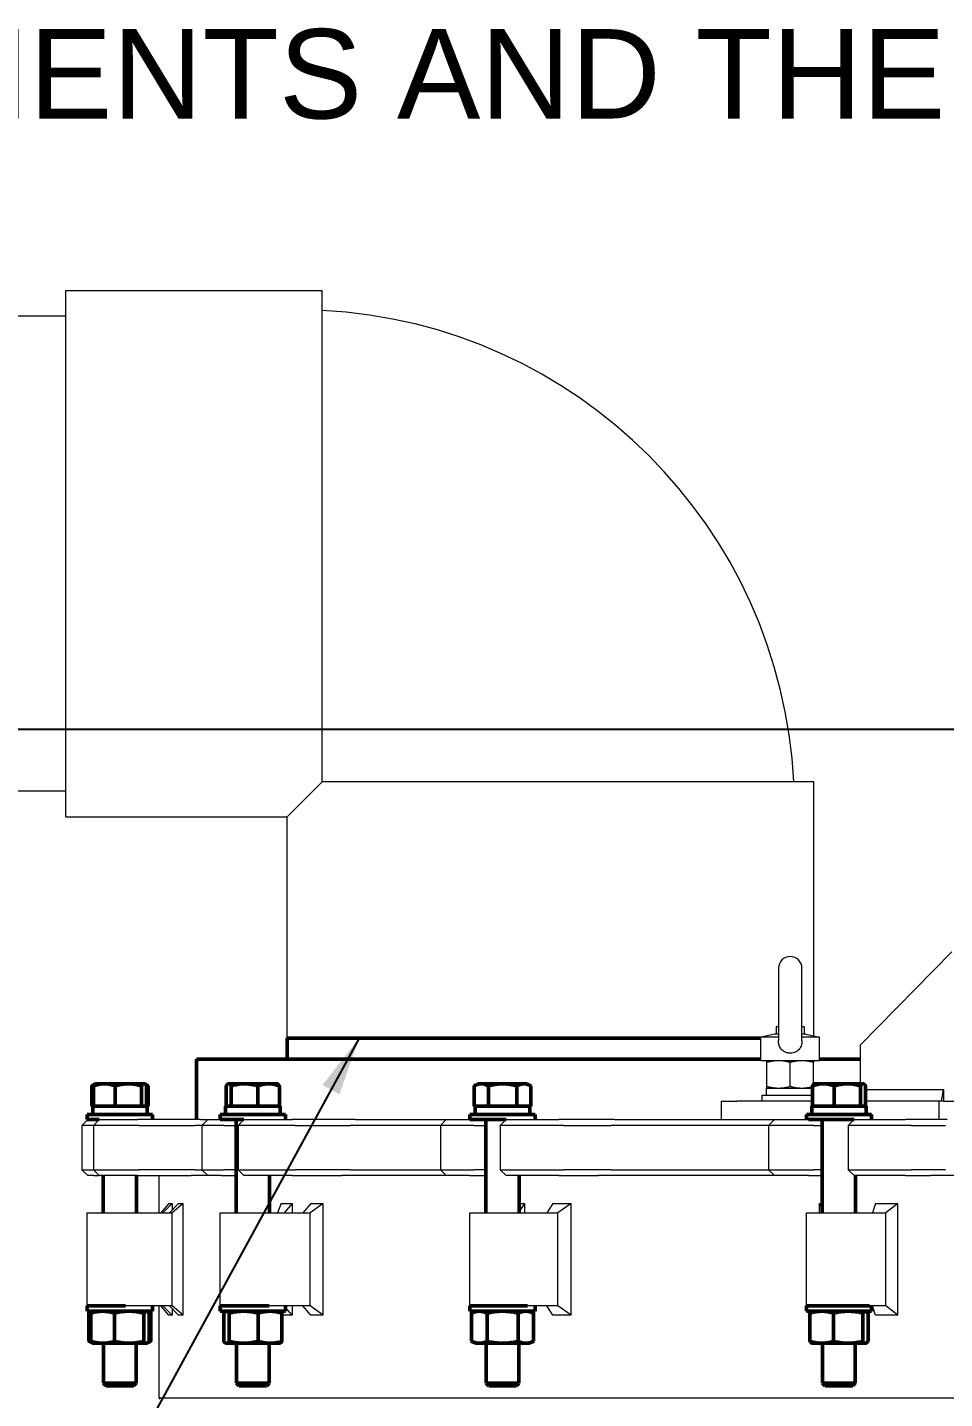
# Model space of a CAD drawing. Header units: inches. Extents: x 20 to 536, y 8 to 344.
# Drawn here: x 392.98 to 417.58, y 143.8 to 180.59 of the extents above; entities that cross this region are included whole.
import ezdxf

# ---------------------------------------------------------------- set-up
doc = ezdxf.new("R2010")
doc.units = ezdxf.units.IN
doc.header["$LTSCALE"] = 16
doc.header["$MEASUREMENT"] = 0
for name, color, linetype, lineweight in [('Dimension (ANSI)', 7, 'Continuous', 25), ('Symbol (ANSI)', 7, 'Continuous', 25), ('Visible (ANSI)', 7, 'Continuous', 50)]:
    doc.layers.add(name, color=color, linetype=linetype, lineweight=lineweight)
doc.styles.add('Standard D-E', font='arial.ttf')
doc.styles.add('Standard D-E NeptuneBenson', font='arial.ttf')
doc.dimstyles.new('in [mm] D-E NeptuneBenson', dxfattribs={"dimscale": 16, "dimtxt": 0.15, "dimasz": 0.098425, "dimexe": 0.125, "dimexo": 0.063, "dimgap": 0.031496, "dimtad": 0, "dimtih": 1, "dimtoh": 1, "dimdec": 4, "dimrnd": 1e-08, "dimzin": 3, "dimdsep": 46, "dimlunit": 5, "dimtxsty": 'Standard D-E', "dimcen": 0.09, "dimdle": 0.393701, "dimclrd": 256, "dimclre": 256, "dimclrt": 256, "dimadec": 1, "dimazin": 1, "dimtfac": 1, "dimtofl": 0, "dimtmove": 0, "dimatfit": 3, "dimfxl": 1, "dimfrac": 1, "dimtolj": 1, "dimtzin": 4, "dimlwd": -1, "dimlwe": -1, "dimarcsym": 0})
doc.dimstyles.new('in [mm] D-E NeptuneBenson$7', dxfattribs={"dimscale": 16, "dimtxt": 0.15, "dimasz": 0.098425, "dimexe": 0.125, "dimexo": 0.063, "dimgap": 0.031496, "dimtad": 0, "dimtih": 1, "dimtoh": 1, "dimdec": 4, "dimrnd": 1e-08, "dimzin": 3, "dimdsep": 46, "dimlunit": 5, "dimtxsty": 'Standard D-E', "dimcen": 0.09, "dimdle": 0.393701, "dimclrd": 256, "dimclre": 256, "dimclrt": 256, "dimadec": 1, "dimazin": 1, "dimtfac": 1, "dimtofl": 0, "dimtmove": 0, "dimatfit": 3, "dimfxl": 1, "dimfrac": 1, "dimtolj": 1, "dimtzin": 4, "dimlwd": -1, "dimlwe": -1, "dimarcsym": 0})

# ---------------------------------------------------------------- blocks, each defined once
blk = doc.blocks.new('*D27')
at = {"layer": 'Defpoints', "color": 0, "transparency": 16777216}
for p in [(353.894, 161.752), (424.634, 161.752), (399.432, 64.26)]:
    blk.add_point(p, dxfattribs=at)
at = {"layer": 'Dimension (ANSI)', "transparency": 16777216}
for p, q in [((423.626, 161.752), (351.894, 161.752)), ((353.894, 160.177), (353.894, 118.735)), ((353.894, 65.835), (353.894, 101.408)), ((398.424, 64.26), (351.894, 64.26))]:
    blk.add_line(p, q, dxfattribs=at)
for points in [[(353.632, 160.177), (354.157, 160.177), (353.894, 161.752)], [(353.632, 65.835), (354.157, 65.835), (353.894, 64.26)]]:
    blk.add_solid(points, dxfattribs=at)
at = {"layer": 'Dimension (ANSI)', "transparency": 16777216, "char_height": 2.4, "attachment_point": 5, "style": 'Standard D-E'}
for s, insert in [('\\A1; \\fArial|b0|i0;97{\\H1x;\\S1#2;} in', (353.894, 113.006)), ('\\A1;[2461.5 mm]{\\P\\fArial|b0|i0;SHIPPING HEIGHT\\P\\fArial|b0|i0;REF.}', (353.894, 104.342))]:
    blk.add_mtext(s, dxfattribs=dict(at, insert=insert))

msp = doc.modelspace()

# ---------------------------------------------------------------- linework, layer by layer
at = {"layer": 'Visible (ANSI)', "linetype": 'Continuous', "lineweight": 18}
for p, q in [((394.0092, 159.41066), (394.0092, 173.53466)), ((394.0092, 173.53466), (400.8862, 173.53466)), ((400.8862, 160.34966), (400.8862, 173.53466)), ((394.0092, 172.84766), (378.2592, 172.84766)), ((394.0092, 160.09766), (378.2592, 160.09766)), ((399.9472, 159.41066), (400.8862, 160.34966)), ((414.0712, 160.34966), (400.8862, 160.34966)), ((414.0712, 153.530113), (414.0712, 160.34966)), ((394.0092, 159.41066), (399.9472, 159.41066)), ((399.9472, 153.47266), (399.9472, 159.41066)), ((415.311208, 153.28516), (417.774064, 155.78516)), ((413.124239, 155.347475), (413.124239, 153.411806)), ((413.75416, 153.411806), (413.75416, 155.347475)), ((413.023857, 153.576165), (412.651798, 153.497082)), ((413.124239, 153.497082), (412.651798, 153.497082)), ((412.651798, 152.86716), (412.651798, 153.497082)), ((413.124239, 153.576165), (413.023857, 153.576165)), ((413.0767, 153.78516), (413.0642, 153.77266)), ((413.124239, 153.77266), (413.0642, 153.77266)), ((413.0642, 153.77266), (413.0642, 153.576165)), ((413.0767, 153.78516), (413.124239, 153.78516)), ((413.75416, 153.78516), (413.8017, 153.78516)), ((413.8142, 153.77266), (413.75416, 153.77266)), ((413.854543, 153.576165), (413.75416, 153.576165)), ((414.226601, 153.497082), (413.75416, 153.497082)), ((413.8017, 153.78516), (413.8142, 153.77266)), ((413.8142, 153.77266), (413.8142, 153.576165)), ((413.854543, 153.576165), (414.226601, 153.497082)), ((414.226601, 152.86716), (414.226601, 153.497082)), ((415.311208, 153.28516), (415.311208, 152.248789)), ((414.226601, 152.86716), (412.651798, 152.86716)), ((412.8142, 152.178247), (412.8142, 152.822074)), ((413.4392, 152.178247), (413.4392, 152.822074)), ((414.0642, 152.229946), (414.0642, 152.822074)), ((412.8067, 152.13316), (414.035132, 152.13316)), ((412.8067, 151.94516), (412.8067, 152.13316)), ((415.457728, 152.09766), (417.552407, 152.09766)), ((417.498739, 151.78516), (417.552407, 152.09766)), ((417.552407, 152.09766), (417.552407, 151.78516)), ((411.591188, 151.78516), (412.005319, 151.78516)), ((411.591188, 151.78516), (411.591188, 151.28516)), ((414.035132, 151.78516), (412.005319, 151.78516)), ((412.6892, 151.94516), (414.035132, 151.94516)), ((412.6892, 151.78516), (412.6892, 151.94516)), ((417.423604, 151.78516), (415.457728, 151.78516)), ((417.552407, 151.78516), (417.423604, 151.78516)), ((417.423604, 151.78516), (417.423604, 151.28516)), ((417.552407, 151.78516), (417.498739, 151.78516)), ((417.552407, 151.78516), (424.296897, 151.78516)), ((394.59576, 151.28516), (394.44076, 151.13016)), ((394.903595, 151.28516), (394.748595, 151.13016)), ((394.903595, 151.28516), (394.905471, 151.28516)), ((394.905471, 151.28516), (394.961274, 151.28516)), ((394.961274, 151.28516), (395.934789, 151.28516)), ((396.876475, 151.28516), (395.934789, 151.28516)), ((397.623057, 151.28516), (396.876475, 151.28516)), ((397.623057, 151.28516), (397.814854, 151.28516)), ((397.814854, 151.28516), (397.659854, 151.13016)), ((397.814854, 151.28516), (397.914326, 151.28516)), ((397.914326, 151.28516), (398.045378, 151.28516)), ((398.045378, 151.28516), (398.147955, 151.28516)), ((398.783789, 151.28516), (398.628789, 151.13016)), ((398.783789, 151.28516), (398.797705, 151.28516)), ((398.797705, 151.28516), (398.94262, 151.28516)), ((398.94262, 151.28516), (400.082354, 151.28516)), ((400.910459, 151.28516), (400.082354, 151.28516)), ((401.774861, 151.28516), (400.910459, 151.28516)), ((401.774861, 151.28516), (404.212068, 151.28516)), ((404.212068, 151.28516), (404.057068, 151.13016)), ((404.212068, 151.28516), (404.492543, 151.28516)), ((404.492543, 151.28516), (404.6988, 151.28516)), ((404.6988, 151.28516), (404.834404, 151.28516)), ((404.846816, 151.28516), (404.834404, 151.28516)), ((405.815696, 151.28516), (405.660696, 151.13016)), ((405.815696, 151.28516), (405.851433, 151.28516)), ((405.851433, 151.28516), (406.06798, 151.28516)), ((406.06798, 151.28516), (407.236464, 151.28516)), ((407.851106, 151.28516), (407.236464, 151.28516)), ((408.729069, 151.28516), (407.851106, 151.28516)), ((408.729069, 151.28516), (413.015803, 151.28516)), ((413.015803, 151.28516), (412.860803, 151.13016)), ((413.015803, 151.28516), (413.545371, 151.28516)), ((413.545371, 151.28516), (413.801957, 151.28516)), ((413.801957, 151.28516), (413.925897, 151.28516)), ((413.932501, 151.28516), (413.925897, 151.28516)), ((415.151165, 151.28516), (414.996165, 151.13016)), ((415.151165, 151.28516), (415.21587, 151.28516)), ((415.21587, 151.28516), (415.477931, 151.28516)), ((415.477931, 151.28516), (416.534229, 151.28516)), ((416.861273, 151.28516), (416.534229, 151.28516)), ((417.646901, 151.28516), (416.861273, 151.28516)), ((394.45069, 151.13016), (394.44076, 151.13016)), ((394.44076, 151.13016), (394.44076, 149.94016)), ((394.490931, 151.13016), (394.45069, 151.13016)), ((394.748595, 151.13016), (394.490931, 151.13016)), ((394.75353, 151.13016), (394.748595, 151.13016)), ((394.748595, 151.13016), (394.748595, 149.94016)), ((394.809616, 151.13016), (394.75353, 151.13016)), ((395.961705, 151.13016), (394.809616, 151.13016)), ((395.961705, 151.13016), (396.903391, 151.13016)), ((396.903391, 151.13016), (397.473301, 151.13016)), ((397.659854, 151.13016), (397.473301, 151.13016)), ((397.777572, 151.13016), (397.659854, 151.13016)), ((397.659854, 151.13016), (397.659854, 149.94016)), ((397.909286, 151.13016), (397.777572, 151.13016)), ((398.253789, 151.13016), (397.909286, 151.13016)), ((398.253789, 151.13016), (398.575455, 151.13016)), ((398.66541, 151.13016), (398.628789, 151.13016)), ((398.628789, 151.13016), (398.628789, 149.94016)), ((398.811056, 151.13016), (398.66541, 151.13016)), ((400.159854, 151.13016), (398.811056, 151.13016)), ((400.159854, 151.13016), (400.987959, 151.13016)), ((400.987959, 151.13016), (401.647808, 151.13016)), ((404.057068, 151.13016), (401.647808, 151.13016)), ((404.388991, 151.13016), (404.057068, 151.13016)), ((404.057068, 151.13016), (404.057068, 149.94016)), ((404.596289, 151.13016), (404.388991, 151.13016)), ((404.953141, 151.13016), (404.596289, 151.13016)), ((404.953141, 151.13016), (405.274002, 151.13016)), ((405.754739, 151.13016), (405.660696, 151.13016)), ((405.660696, 151.13016), (405.660696, 149.94016)), ((405.97238, 151.13016), (405.754739, 151.13016)), ((407.355201, 151.13016), (405.97238, 151.13016)), ((407.355201, 151.13016), (407.969843, 151.13016)), ((407.969843, 151.13016), (408.640043, 151.13016)), ((412.860803, 151.13016), (408.640043, 151.13016)), ((413.48751, 151.13016), (412.860803, 151.13016)), ((412.860803, 151.13016), (412.860803, 149.94016)), ((413.745392, 151.13016), (413.48751, 151.13016)), ((414.071549, 151.13016), (413.745392, 151.13016)), ((414.071549, 151.13016), (414.29893, 151.13016)), ((415.166441, 151.13016), (414.996165, 151.13016)), ((414.996165, 151.13016), (414.996165, 149.94016)), ((415.429825, 151.13016), (415.166441, 151.13016)), ((416.679881, 151.13016), (415.429825, 151.13016)), ((416.679881, 151.13016), (417.006925, 151.13016)), ((417.006925, 151.13016), (417.606641, 151.13016)), ((394.44076, 149.94016), (394.45069, 149.94016)), ((394.59576, 149.78516), (394.44076, 149.94016)), ((394.45069, 149.94016), (394.490931, 149.94016)), ((394.490931, 149.94016), (394.748595, 149.94016)), ((394.604151, 149.78516), (394.59576, 149.78516)), ((394.64419, 149.78516), (394.604151, 149.78516)), ((394.754619, 149.78516), (394.64419, 149.78516)), ((394.748595, 149.94016), (394.75353, 149.94016)), ((394.903595, 149.78516), (394.748595, 149.94016)), ((394.75353, 149.94016), (394.809616, 149.94016)), ((394.754619, 149.78516), (394.903595, 149.78516)), ((394.809616, 149.94016), (395.961705, 149.94016)), ((394.905471, 149.78516), (394.903595, 149.78516)), ((394.961274, 149.78516), (394.905471, 149.78516)), ((395.934789, 149.78516), (394.961274, 149.78516)), ((395.934789, 149.78516), (396.876475, 149.78516)), ((396.903391, 149.94016), (395.961705, 149.94016)), ((396.507869, 148.78516), (396.507869, 149.78516)), ((396.876475, 149.78516), (397.366444, 149.78516)), ((397.473301, 149.94016), (396.903391, 149.94016)), ((397.814854, 149.78516), (397.366444, 149.78516)), ((397.473301, 149.94016), (397.659854, 149.94016)), ((397.659854, 149.94016), (397.777572, 149.94016)), ((397.814854, 149.78516), (397.659854, 149.94016)), ((397.777572, 149.94016), (397.909286, 149.94016)), ((397.914326, 149.78516), (397.814854, 149.78516)), ((397.909286, 149.94016), (398.253789, 149.94016)), ((398.045378, 149.78516), (397.914326, 149.78516)), ((398.176289, 149.78516), (398.045378, 149.78516)), ((398.176289, 149.78516), (398.575455, 149.78516)), ((398.575455, 149.94016), (398.253789, 149.94016)), ((398.628789, 149.94016), (398.66541, 149.94016)), ((398.783789, 149.78516), (398.628789, 149.94016)), ((398.66541, 149.94016), (398.811056, 149.94016)), ((398.797705, 149.78516), (398.783789, 149.78516)), ((398.94262, 149.78516), (398.797705, 149.78516)), ((398.811056, 149.94016), (400.159854, 149.94016)), ((400.082354, 149.78516), (398.94262, 149.78516)), ((400.082354, 149.78516), (400.910459, 149.78516)), ((400.987959, 149.94016), (400.159854, 149.94016)), ((400.910459, 149.78516), (401.408118, 149.78516)), ((401.647808, 149.94016), (400.987959, 149.94016)), ((404.212068, 149.78516), (401.408118, 149.78516)), ((401.647808, 149.94016), (404.057068, 149.94016)), ((404.057068, 149.94016), (404.388991, 149.94016)), ((404.212068, 149.78516), (404.057068, 149.94016)), ((404.492543, 149.78516), (404.212068, 149.78516)), ((404.388991, 149.94016), (404.596289, 149.94016)), ((404.6988, 149.78516), (404.492543, 149.78516)), ((404.596289, 149.94016), (404.953141, 149.94016)), ((404.834404, 149.78516), (404.6988, 149.78516)), ((404.834404, 149.78516), (405.274002, 149.78516)), ((405.274002, 149.94016), (404.953141, 149.94016)), ((405.660696, 149.94016), (405.754739, 149.94016)), ((405.815696, 149.78516), (405.660696, 149.94016)), ((405.754739, 149.94016), (405.97238, 149.94016)), ((405.851433, 149.78516), (405.815696, 149.78516)), ((406.06798, 149.78516), (405.851433, 149.78516)), ((405.97238, 149.94016), (407.355201, 149.94016)), ((407.236464, 149.78516), (406.06798, 149.78516)), ((407.236464, 149.78516), (407.851106, 149.78516)), ((407.969843, 149.94016), (407.355201, 149.94016)), ((407.851106, 149.78516), (408.296431, 149.78516)), ((408.640043, 149.94016), (407.969843, 149.94016)), ((413.015803, 149.78516), (408.296431, 149.78516)), ((408.640043, 149.94016), (412.860803, 149.94016)), ((412.860803, 149.94016), (413.48751, 149.94016)), ((413.015803, 149.78516), (412.860803, 149.94016)), ((413.545371, 149.78516), (413.015803, 149.78516)), ((413.48751, 149.94016), (413.745392, 149.94016)), ((413.801957, 149.78516), (413.545371, 149.78516)), ((413.745392, 149.94016), (414.071549, 149.94016)), ((413.925897, 149.78516), (413.801957, 149.78516)), ((413.925897, 149.78516), (414.285296, 149.78516)), ((414.29893, 149.94016), (414.071549, 149.94016)), ((414.285296, 149.78516), (414.29893, 149.78516)), ((414.996165, 149.94016), (415.166441, 149.94016)), ((415.151165, 149.78516), (414.996165, 149.94016)), ((415.21587, 149.78516), (415.151165, 149.78516)), ((415.166441, 149.94016), (415.429825, 149.94016)), ((415.477931, 149.78516), (415.21587, 149.78516)), ((415.429825, 149.94016), (416.679881, 149.94016)), ((416.534229, 149.78516), (415.477931, 149.78516)), ((416.534229, 149.78516), (416.861273, 149.78516)), ((417.006925, 149.94016), (416.679881, 149.94016)), ((416.861273, 149.78516), (417.20055, 149.78516)), ((417.606641, 149.94016), (417.006925, 149.94016)), ((422.971892, 149.78516), (417.20055, 149.78516)), ((396.767402, 149.035063), (396.555913, 148.78516)), ((396.859044, 149.035063), (396.612198, 148.78516)), ((396.767402, 149.035063), (396.859044, 149.035063)), ((397.031183, 149.035063), (396.785846, 148.78516)), ((396.859044, 149.035063), (396.859044, 148.859721)), ((397.158076, 149.035063), (396.859797, 148.78516)), ((397.031183, 149.035063), (397.158076, 149.035063)), ((397.158076, 146.035258), (397.158076, 149.035063)), ((399.783105, 149.035063), (399.683915, 148.78516)), ((399.783105, 149.035063), (400.082229, 149.035063)), ((400.082229, 149.035063), (399.863647, 148.78516)), ((400.082229, 149.035063), (400.082229, 148.78516)), ((400.577883, 149.035063), (400.363647, 148.78516)), ((400.908007, 149.035063), (400.558915, 148.78516)), ((400.577883, 149.035063), (400.908007, 149.035063)), ((400.908007, 146.035258), (400.908007, 149.035063)), ((406.311975, 149.035063), (406.169002, 148.81714)), ((406.169002, 149.035063), (406.311975, 149.035063)), ((406.311975, 149.035063), (406.311975, 148.78516)), ((407.071361, 149.035063), (406.914066, 148.78516)), ((407.071361, 149.035063), (407.564897, 149.035063)), ((407.564897, 149.035063), (407.207098, 148.78516)), ((407.564897, 146.035258), (407.564897, 149.035063)), ((414.211704, 149.035063), (414.211704, 148.78516)), ((414.211704, 149.035063), (414.29893, 149.035063)), ((414.211704, 149.035063), (414.29893, 148.886078)), ((415.728407, 149.035063), (415.647024, 148.78516)), ((415.728407, 149.035063), (416.325828, 149.035063)), ((416.325828, 149.035063), (416.002477, 148.78516)), ((416.325828, 146.035258), (416.325828, 149.035063)), ((394.583733, 148.78516), (395.610675, 148.78516)), ((394.583733, 146.28516), (394.583733, 148.78516)), ((395.610675, 148.78516), (396.859797, 148.78516)), ((396.859797, 146.28516), (396.859797, 148.78516)), ((398.147955, 148.78516), (399.460455, 148.78516)), ((398.147955, 146.28516), (398.147955, 148.78516)), ((399.460455, 148.78516), (400.558915, 148.78516)), ((400.558915, 146.28516), (400.558915, 148.78516)), ((404.846502, 148.78516), (406.391791, 148.78516)), ((404.846502, 146.28516), (404.846502, 148.78516)), ((406.391791, 148.78516), (407.207098, 148.78516)), ((407.207098, 146.28516), (407.207098, 148.78516)), ((413.87143, 148.78516), (415.568661, 148.78516)), ((413.87143, 146.28516), (413.87143, 148.78516)), ((415.568661, 148.78516), (416.002477, 148.78516)), ((416.002477, 146.28516), (416.002477, 148.78516)), ((395.610675, 146.28516), (394.583733, 146.28516)), ((396.859797, 146.28516), (395.610675, 146.28516)), ((396.507869, 143.81641), (396.507869, 146.28516)), ((396.767402, 146.035258), (396.555913, 146.28516)), ((396.859044, 146.035258), (396.612198, 146.28516)), ((397.031183, 146.035258), (396.785846, 146.28516)), ((396.859044, 146.2106), (396.859044, 146.035258)), ((397.158076, 146.035258), (396.859797, 146.28516)), ((399.460455, 146.28516), (398.147955, 146.28516)), ((400.558915, 146.28516), (399.460455, 146.28516)), ((400.082229, 146.035258), (399.897955, 146.245936)), ((400.082229, 146.28516), (400.082229, 146.035258)), ((400.577883, 146.035258), (400.363647, 146.28516)), ((400.908007, 146.035258), (400.558915, 146.28516)), ((406.391791, 146.28516), (404.846502, 146.28516)), ((407.207098, 146.28516), (406.391791, 146.28516)), ((407.071361, 146.035258), (406.914066, 146.28516)), ((407.564897, 146.035258), (407.207098, 146.28516)), ((415.568661, 146.28516), (413.87143, 146.28516)), ((416.002477, 146.28516), (415.568661, 146.28516)), ((415.728407, 146.035258), (415.647024, 146.28516)), ((416.325828, 146.035258), (416.002477, 146.28516)), ((396.859044, 146.035258), (396.767402, 146.035258)), ((397.158076, 146.035258), (397.031183, 146.035258)), ((400.082229, 146.035258), (399.803665, 146.035258)), ((400.908007, 146.035258), (400.577883, 146.035258)), ((407.564897, 146.035258), (407.071361, 146.035258)), ((416.325828, 146.035258), (415.728407, 146.035258)), ((396.507869, 143.81641), (447.382772, 143.81641)), ((396.539119, 143.78516), (396.507869, 143.81641))]:
    msp.add_line(p, q, dxfattribs=at)
at = {"layer": 'Visible (ANSI)'}
for p, q in [((399.9462, 153.47266), (412.651798, 153.47266)), ((399.9462, 153.47266), (399.9462, 152.91016)), ((397.5092, 152.91016), (412.651798, 152.91016)), ((397.5092, 152.91016), (397.5092, 151.28516)), ((414.226601, 152.91016), (415.311208, 152.91016)), ((394.701251, 151.644789), (394.701251, 152.190198)), ((394.792839, 152.243077), (394.702095, 152.190686)), ((394.747435, 151.644789), (394.747435, 152.190198)), ((394.802733, 152.248789), (394.792839, 152.243077)), ((395.03804, 152.248789), (394.802733, 152.248789)), ((395.684293, 152.248789), (395.03804, 152.248789)), ((395.328644, 151.644789), (395.328644, 152.190198)), ((396.104986, 152.248789), (395.684293, 152.248789)), ((396.039942, 151.644789), (396.039942, 152.190198)), ((396.114733, 152.248789), (396.104986, 152.248789)), ((396.114733, 152.248789), (396.124626, 152.243077)), ((396.124626, 152.243077), (396.21537, 152.190686)), ((396.170031, 151.644789), (396.170031, 152.190198)), ((396.216215, 151.644789), (396.216215, 152.190198)), ((398.310652, 151.644789), (398.310652, 152.190198)), ((398.366955, 152.248789), (398.356606, 152.242814)), ((398.377144, 152.248789), (398.366955, 152.248789)), ((398.799786, 152.248789), (398.377144, 152.248789)), ((398.443635, 151.644789), (398.443635, 152.190198)), ((399.445598, 152.248789), (398.799786, 152.248789)), ((399.155938, 151.644789), (399.155938, 152.190198)), ((399.678955, 152.248789), (399.445598, 152.248789)), ((399.678955, 152.248789), (399.689304, 152.242814)), ((399.735258, 151.644789), (399.735258, 152.190198)), ((404.96402, 151.644789), (404.96402, 152.190198)), ((405.065502, 152.248789), (404.964865, 152.190686)), ((405.154027, 152.248789), (405.065502, 152.248789)), ((405.722775, 152.248789), (405.154027, 152.248789)), ((405.344034, 151.644789), (405.344034, 152.190198)), ((406.29025, 152.248789), (405.722775, 152.248789)), ((406.101516, 151.644789), (406.101516, 152.190198)), ((406.377502, 152.248789), (406.29025, 152.248789)), ((406.377502, 152.248789), (406.47814, 152.190686)), ((406.478984, 151.644789), (406.478984, 152.190198)), ((414.035132, 151.644789), (414.035132, 152.190198)), ((414.09043, 152.248789), (414.080537, 152.243077)), ((414.325737, 152.248789), (414.09043, 152.248789)), ((414.971991, 152.248789), (414.325737, 152.248789)), ((414.616342, 151.644789), (414.616342, 152.190198)), ((415.392684, 152.248789), (414.971991, 152.248789)), ((415.32764, 151.644789), (415.32764, 152.190198)), ((415.40243, 152.248789), (415.392684, 152.248789)), ((415.40243, 152.248789), (415.412324, 152.243077)), ((415.457728, 151.644789), (415.457728, 152.190198)), ((394.747435, 151.644789), (394.701251, 151.644789)), ((394.729233, 151.644785), (396.188233, 151.644785)), ((394.729233, 151.644785), (394.729233, 151.425785)), ((395.03804, 151.644789), (394.747435, 151.644789)), ((394.802733, 151.644789), (394.802733, 151.644785)), ((395.328644, 151.644789), (395.03804, 151.644789)), ((395.684293, 151.644789), (395.328644, 151.644789)), ((396.039942, 151.644789), (395.684293, 151.644789)), ((396.104986, 151.644789), (396.039942, 151.644789)), ((396.170031, 151.644789), (396.104986, 151.644789)), ((396.114733, 151.644789), (396.114733, 151.644785)), ((396.216215, 151.644789), (396.170031, 151.644789)), ((396.188233, 151.644785), (396.188233, 151.425785)), ((398.293455, 151.644785), (399.752455, 151.644785)), ((398.293455, 151.644785), (398.293455, 151.425785)), ((398.377144, 151.644789), (398.310652, 151.644789)), ((398.366955, 151.644789), (398.366955, 151.644785)), ((398.443635, 151.644789), (398.377144, 151.644789)), ((398.799786, 151.644789), (398.443635, 151.644789)), ((399.155938, 151.644789), (398.799786, 151.644789)), ((399.445598, 151.644789), (399.155938, 151.644789)), ((399.735258, 151.644789), (399.445598, 151.644789)), ((399.678955, 151.644789), (399.678955, 151.644785)), ((399.752455, 151.644785), (399.752455, 151.425785)), ((405.154027, 151.644789), (404.96402, 151.644789)), ((404.992002, 151.644785), (406.451002, 151.644785)), ((404.992002, 151.644785), (404.992002, 151.425785)), ((405.065502, 151.644789), (405.065502, 151.644785)), ((405.344034, 151.644789), (405.154027, 151.644789)), ((405.722775, 151.644789), (405.344034, 151.644789)), ((406.101516, 151.644789), (405.722775, 151.644789)), ((406.29025, 151.644789), (406.101516, 151.644789)), ((406.478984, 151.644789), (406.29025, 151.644789)), ((406.377502, 151.644789), (406.377502, 151.644785)), ((406.451002, 151.644785), (406.451002, 151.425785)), ((414.01693, 151.644785), (415.47593, 151.644785)), ((414.01693, 151.644785), (414.01693, 151.425785)), ((414.325737, 151.644789), (414.035132, 151.644789)), ((414.09043, 151.644789), (414.09043, 151.644785)), ((414.616342, 151.644789), (414.325737, 151.644789)), ((414.971991, 151.644789), (414.616342, 151.644789)), ((415.32764, 151.644789), (414.971991, 151.644789)), ((415.392684, 151.644789), (415.32764, 151.644789)), ((415.457728, 151.644789), (415.392684, 151.644789)), ((415.40243, 151.644789), (415.40243, 151.644785)), ((415.47593, 151.644785), (415.47593, 151.425785)), ((396.333733, 151.425785), (394.583733, 151.425785)), ((394.583733, 151.28516), (394.583733, 151.425785)), ((394.583733, 151.28516), (394.903595, 151.28516)), ((396.333733, 151.28516), (396.333733, 151.425785)), ((399.897955, 151.425785), (398.147955, 151.425785)), ((398.147955, 151.28516), (398.147955, 151.425785)), ((398.147955, 151.28516), (398.783789, 151.28516)), ((398.575455, 151.28516), (398.575455, 148.78516)), ((399.897955, 151.28516), (399.897955, 151.425785)), ((406.596502, 151.425785), (404.846502, 151.425785)), ((404.846502, 151.28516), (404.846502, 151.425785)), ((404.846816, 151.28516), (405.815696, 151.28516)), ((405.274002, 151.28516), (405.274002, 148.78516)), ((406.596502, 151.28516), (406.596502, 151.425785)), ((415.62143, 151.425785), (413.87143, 151.425785)), ((413.87143, 151.28516), (413.87143, 151.425785)), ((413.932501, 151.28516), (415.151165, 151.28516)), ((414.29893, 151.28516), (414.29893, 148.78516)), ((415.62143, 151.28516), (415.62143, 151.425785)), ((395.011233, 149.78516), (395.011233, 148.78516)), ((395.906233, 149.78516), (395.906233, 148.78516)), ((399.470455, 149.78516), (399.470455, 148.78516)), ((406.169002, 149.78516), (406.169002, 148.78516)), ((415.19393, 149.78516), (415.19393, 148.78516)), ((395.610675, 146.28516), (394.583733, 146.28516)), ((394.583733, 146.144535), (394.583733, 146.28516)), ((394.583733, 146.144535), (396.333733, 146.144535)), ((394.628505, 145.337403), (394.628505, 146.092668)), ((394.728889, 146.139479), (394.62943, 146.093101)), ((394.679124, 145.337403), (394.679124, 146.092668)), ((394.739733, 146.144535), (394.728889, 146.139479)), ((395.316151, 145.337403), (395.316151, 146.092668)), ((396.09576, 145.337403), (396.09576, 146.092668)), ((396.177733, 146.144535), (396.188576, 146.139479)), ((396.188576, 146.139479), (396.288035, 146.093101)), ((396.238341, 145.337403), (396.238341, 146.092668)), ((396.288961, 145.337403), (396.288961, 146.092668)), ((396.333733, 146.144535), (396.333733, 146.28516)), ((399.460455, 146.28516), (398.147955, 146.28516)), ((398.147955, 146.144535), (398.147955, 146.28516)), ((398.147955, 146.144535), (399.897955, 146.144535)), ((398.242245, 145.337403), (398.242245, 146.092668)), ((398.303955, 146.144535), (398.292612, 146.139246)), ((398.387999, 145.337403), (398.387999, 146.092668)), ((399.168709, 145.337403), (399.168709, 146.092668)), ((399.741955, 146.144535), (399.753298, 146.139246)), ((399.803665, 145.337403), (399.803665, 146.092668)), ((399.897955, 146.144535), (399.897955, 146.28516)), ((406.391791, 146.28516), (404.846502, 146.28516)), ((404.846502, 146.144535), (404.846502, 146.28516)), ((404.846502, 146.144535), (406.596502, 146.144535)), ((404.891274, 145.337403), (404.891274, 146.092668)), ((405.002502, 146.144535), (404.8922, 146.093101)), ((405.307783, 145.337403), (405.307783, 146.092668)), ((406.138011, 145.337403), (406.138011, 146.092668)), ((406.440502, 146.144535), (406.550805, 146.093101)), ((406.55173, 145.337403), (406.55173, 146.092668)), ((406.596502, 146.144535), (406.596502, 146.28516)), ((415.568661, 146.28516), (413.87143, 146.28516)), ((413.87143, 146.144535), (413.87143, 146.28516)), ((413.87143, 146.144535), (415.62143, 146.144535)), ((413.966822, 145.337403), (413.966822, 146.092668)), ((414.02743, 146.144535), (414.016587, 146.139479)), ((414.603849, 145.337403), (414.603849, 146.092668)), ((415.383457, 145.337403), (415.383457, 146.092668)), ((415.46543, 146.144535), (415.476274, 146.139479)), ((415.526039, 145.337403), (415.526039, 146.092668)), ((415.62143, 146.144535), (415.62143, 146.28516)), ((394.728889, 145.290592), (394.62943, 145.33697)), ((396.188576, 145.290592), (396.288035, 145.33697)), ((405.002502, 145.285535), (404.8922, 145.33697)), ((406.440502, 145.285535), (406.550805, 145.33697)), ((394.739733, 145.285535), (394.728889, 145.290592)), ((394.739733, 145.285535), (394.997638, 145.285535)), ((394.997638, 145.285535), (395.705955, 145.285535)), ((395.021233, 145.285535), (395.021233, 144.2109)), ((395.705955, 145.285535), (396.16705, 145.285535)), ((395.896233, 145.285535), (395.896233, 144.2109)), ((396.16705, 145.285535), (396.177733, 145.285535)), ((396.177733, 145.285535), (396.188576, 145.290592)), ((398.303955, 145.285535), (398.292612, 145.290825)), ((398.303955, 145.285535), (398.315122, 145.285535)), ((398.315122, 145.285535), (398.778354, 145.285535)), ((398.585455, 145.285535), (398.585455, 144.2109)), ((398.778354, 145.285535), (399.486187, 145.285535)), ((399.460455, 145.285535), (399.460455, 144.2109)), ((399.486187, 145.285535), (399.741955, 145.285535)), ((399.741955, 145.285535), (399.753298, 145.290825)), ((405.002502, 145.285535), (405.099528, 145.285535)), ((405.099528, 145.285535), (405.722897, 145.285535)), ((405.284002, 145.285535), (405.284002, 144.2109)), ((405.722897, 145.285535), (406.344871, 145.285535)), ((406.159002, 145.285535), (406.159002, 144.2109)), ((406.344871, 145.285535), (406.440502, 145.285535)), ((414.02743, 145.285535), (414.016587, 145.290592)), ((414.02743, 145.285535), (414.285335, 145.285535)), ((414.285335, 145.285535), (414.993653, 145.285535)), ((414.30893, 145.285535), (414.30893, 144.2109)), ((414.993653, 145.285535), (415.454748, 145.285535)), ((415.18393, 145.285535), (415.18393, 144.2109)), ((415.454748, 145.285535), (415.46543, 145.285535)), ((415.46543, 145.285535), (415.476274, 145.290592)), ((395.021233, 144.2109), (395.896233, 144.2109)), ((395.089394, 144.144785), (395.021233, 144.2109)), ((395.828072, 144.144785), (395.089394, 144.144785)), ((395.828072, 144.144785), (395.896233, 144.2109)), ((398.585455, 144.2109), (399.460455, 144.2109)), ((398.653616, 144.144785), (398.585455, 144.2109)), ((399.392294, 144.144785), (398.653616, 144.144785)), ((399.392294, 144.144785), (399.460455, 144.2109)), ((405.284002, 144.2109), (406.159002, 144.2109)), ((405.352163, 144.144785), (405.284002, 144.2109)), ((406.090841, 144.144785), (405.352163, 144.144785)), ((406.090841, 144.144785), (406.159002, 144.2109)), ((414.30893, 144.2109), (415.18393, 144.2109)), ((414.377091, 144.144785), (414.30893, 144.2109)), ((415.115769, 144.144785), (414.377091, 144.144785)), ((415.115769, 144.144785), (415.18393, 144.2109))]:
    msp.add_line(p, q, dxfattribs=at)
at = {"layer": 'Visible (ANSI)', "linetype": 'Continuous', "lineweight": 18}
for centre, radius, start, end in [((400.1992, 159.66266), 13.356, 2.948456, 87.051544), ((413.4392, 155.347475), 0.314961, 0, 180)]:
    msp.add_arc(centre, radius, start, end, dxfattribs=at)
msp.add_open_spline([(413.754173, 153.411806), (413.754174, 153.383043), (413.751916, 153.354346), (413.737844, 153.278052), (413.721711, 153.238879), (413.680983, 153.173548), (413.654142, 153.145168), (413.589823, 153.100147), (413.553306, 153.084213), (413.475445, 153.066156), (413.434822, 153.064264), (413.355337, 153.07483), (413.317187, 153.087136), (413.24959, 153.124597), (413.220627, 153.148823), (413.174482, 153.206194), (413.157563, 153.237807), (413.132973, 153.309334), (413.126574, 153.348263), (413.124413, 153.395818), (413.124239, 153.403809), (413.124239, 153.411806)], degree=3, knots=[0.21713249, 0.21713249, 0.21713249, 0.21713249, 0.436061404, 0.436061404, 0.810374255, 0.810374255, 1.202831513, 1.202831513, 1.595671209, 1.595671209, 1.990459955, 1.990459955, 2.38348301, 2.38348301, 2.760985396, 2.760985396, 3.119921201, 3.119921201, 3.506258591, 3.506258591, 3.584118962, 3.584118962, 3.584118962, 3.584118962], dxfattribs=at)
for points, weights in [([(412.8142, 152.822074), (412.8142, 152.86716), (412.8142, 152.86716)], [1, 1.0379548493, 1]), ([(413.1267, 152.86716), (412.981668, 152.86716), (412.8142, 152.822074)], [1, 1.0379548493, 1]), ([(413.4392, 152.822074), (413.271732, 152.86716), (413.1267, 152.86716)], [1, 1.0379548493, 1]), ([(413.7517, 152.86716), (413.606668, 152.86716), (413.4392, 152.822074)], [1, 1.0379548493, 1]), ([(414.0642, 152.822074), (413.896732, 152.86716), (413.7517, 152.86716)], [1, 1.0379548493, 1]), ([(414.0642, 152.86716), (414.0642, 152.86716), (414.0642, 152.822074)], [1, 1.0379548493, 1]), ([(412.8142, 152.13316), (412.8142, 152.13316), (412.8142, 152.178247)], [1, 1.0379548493, 1]), ([(412.8142, 152.178247), (412.981668, 152.13316), (413.1267, 152.13316)], [1, 1.0379548493, 1]), ([(413.1267, 152.13316), (413.271732, 152.13316), (413.4392, 152.178247)], [1, 1.0379548493, 1]), ([(413.4392, 152.178247), (413.606668, 152.13316), (413.7517, 152.13316)], [1, 1.0379548493, 1]), ([(413.7517, 152.13316), (413.884841, 152.13316), (414.035132, 152.1707)], [1, 1.0347350804, 1.00589326179])]:
    msp.add_rational_spline(points, weights, degree=2, dxfattribs=at)
at = {"layer": 'Visible (ANSI)'}
for points, weights in [([(394.771474, 152.224483), (394.737795, 152.211226), (394.701251, 152.190198)], [1.01727786751, 1.01329823303, 1]), ([(394.701251, 152.190198), (394.701673, 152.190443), (394.702095, 152.190686)], [1, 1.00015275945, 1.00030428927]), ([(395.03804, 152.248789), (394.90317, 152.248789), (394.747435, 152.190198)], [1, 1.0379548493, 1]), ([(394.747435, 152.190198), (394.771598, 152.230814), (394.792839, 152.243077)], [1, 1.02600759169, 1.01637310665]), ([(395.328644, 152.190198), (395.17291, 152.248789), (395.03804, 152.248789)], [1, 1.0379548493, 1]), ([(395.684293, 152.248789), (395.519236, 152.248789), (395.328644, 152.190198)], [1, 1.0379548493, 1]), ([(396.039942, 152.190198), (395.84935, 152.248789), (395.684293, 152.248789)], [1, 1.0379548493, 1]), ([(396.104986, 152.248789), (396.074799, 152.248789), (396.039942, 152.190198)], [1, 1.0379548493, 1]), ([(396.170031, 152.190198), (396.135174, 152.248789), (396.104986, 152.248789)], [1, 1.0379548493, 1]), ([(396.216215, 152.190198), (396.17953, 152.21145), (396.145744, 152.224766)], [1, 1.01344146313, 1.01736251269]), ([(398.377144, 152.248789), (398.346285, 152.248789), (398.310652, 152.190198)], [1, 1.0379548493, 1]), ([(398.443635, 152.190198), (398.408002, 152.248789), (398.377144, 152.248789)], [1, 1.0379548493, 1]), ([(398.799786, 152.248789), (398.634496, 152.248789), (398.443635, 152.190198)], [1, 1.0379548493, 1]), ([(399.155938, 152.190198), (398.965077, 152.248789), (398.799786, 152.248789)], [1, 1.0379548493, 1]), ([(399.445598, 152.248789), (399.311166, 152.248789), (399.155938, 152.190198)], [1, 1.0379548493, 1]), ([(399.735258, 152.190198), (399.58003, 152.248789), (399.445598, 152.248789)], [1, 1.0379548493, 1]), ([(399.689304, 152.242814), (399.71081, 152.230398), (399.735258, 152.190198)], [1.01657159114, 1.02573438582, 1]), ([(405.154027, 152.248789), (405.065844, 152.248789), (404.96402, 152.190198)], [1, 1.0379548493, 1]), ([(404.96402, 152.190198), (404.964443, 152.190443), (404.964865, 152.190686)], [1, 1.00015275945, 1.00030428927]), ([(405.344034, 152.190198), (405.242209, 152.248789), (405.154027, 152.248789)], [1, 1.0379548493, 1]), ([(405.722775, 152.248789), (405.547, 152.248789), (405.344034, 152.190198)], [1, 1.0379548493, 1]), ([(406.101516, 152.190198), (405.898549, 152.248789), (405.722775, 152.248789)], [1, 1.0379548493, 1]), ([(406.29025, 152.248789), (406.202658, 152.248789), (406.101516, 152.190198)], [1, 1.0379548493, 1]), ([(406.478984, 152.190198), (406.377842, 152.248789), (406.29025, 152.248789)], [1, 1.0379548493, 1]), ([(414.325737, 152.248789), (414.190867, 152.248789), (414.035132, 152.190198)], [1, 1.0379548493, 1]), ([(414.035132, 152.190198), (414.059296, 152.230814), (414.080537, 152.243077)], [1, 1.02600759169, 1.01637310665]), ([(414.616342, 152.190198), (414.460607, 152.248789), (414.325737, 152.248789)], [1, 1.0379548493, 1]), ([(414.971991, 152.248789), (414.806933, 152.248789), (414.616342, 152.190198)], [1, 1.0379548493, 1]), ([(415.32764, 152.190198), (415.137048, 152.248789), (414.971991, 152.248789)], [1, 1.0379548493, 1]), ([(415.392684, 152.248789), (415.362497, 152.248789), (415.32764, 152.190198)], [1, 1.0379548493, 1]), ([(415.457728, 152.190198), (415.422871, 152.248789), (415.392684, 152.248789)], [1, 1.0379548493, 1]), ([(394.705472, 146.123018), (394.668559, 146.111283), (394.628505, 146.092668)], [1.01727786751, 1.01329823303, 1]), ([(394.628505, 146.092668), (394.628968, 146.092885), (394.62943, 146.093101)], [1, 1.00015275945, 1.00030428927]), ([(394.997638, 146.144535), (394.849815, 146.144535), (394.679124, 146.092668)], [1, 1.0379548493, 1]), ([(394.679124, 146.092668), (394.705608, 146.128623), (394.728889, 146.139479)], [1, 1.02600759169, 1.01637310665]), ([(395.316151, 146.092668), (395.14546, 146.144535), (394.997638, 146.144535)], [1, 1.0379548493, 1]), ([(395.705955, 146.144535), (395.525047, 146.144535), (395.316151, 146.092668)], [1, 1.0379548493, 1]), ([(396.09576, 146.092668), (395.886864, 146.144535), (395.705955, 146.144535)], [1, 1.0379548493, 1]), ([(396.16705, 146.144535), (396.133964, 146.144535), (396.09576, 146.092668)], [1, 1.0379548493, 1]), ([(396.238341, 146.092668), (396.200137, 146.144535), (396.16705, 146.144535)], [1, 1.0379548493, 1]), ([(396.288961, 146.092668), (396.248752, 146.111481), (396.211722, 146.123269)], [1, 1.01344146313, 1.01736251269]), ([(398.315122, 146.144535), (398.2813, 146.144535), (398.242245, 146.092668)], [1, 1.0379548493, 1]), ([(398.387999, 146.092668), (398.348944, 146.144535), (398.315122, 146.144535)], [1, 1.0379548493, 1]), ([(398.778354, 146.144535), (398.597189, 146.144535), (398.387999, 146.092668)], [1, 1.0379548493, 1]), ([(399.168709, 146.092668), (398.959518, 146.144535), (398.778354, 146.144535)], [1, 1.0379548493, 1]), ([(399.486187, 146.144535), (399.338845, 146.144535), (399.168709, 146.092668)], [1, 1.0379548493, 1]), ([(399.803665, 146.092668), (399.633529, 146.144535), (399.486187, 146.144535)], [1, 1.0379548493, 1]), ([(399.753298, 146.139246), (399.77687, 146.128255), (399.803665, 146.092668)], [1.01657159114, 1.02573438582, 1]), ([(405.099528, 146.144535), (405.002877, 146.144535), (404.891274, 146.092668)], [1, 1.0379548493, 1]), ([(404.891274, 146.092668), (404.891737, 146.092885), (404.8922, 146.093101)], [1, 1.00015275945, 1.00030428927]), ([(405.307783, 146.092668), (405.19618, 146.144535), (405.099528, 146.144535)], [1, 1.0379548493, 1]), ([(405.722897, 146.144535), (405.530242, 146.144535), (405.307783, 146.092668)], [1, 1.0379548493, 1]), ([(406.138011, 146.092668), (405.915552, 146.144535), (405.722897, 146.144535)], [1, 1.0379548493, 1]), ([(406.344871, 146.144535), (406.248867, 146.144535), (406.138011, 146.092668)], [1, 1.0379548493, 1]), ([(406.55173, 146.092668), (406.440875, 146.144535), (406.344871, 146.144535)], [1, 1.0379548493, 1]), ([(414.285335, 146.144535), (414.137513, 146.144535), (413.966822, 146.092668)], [1, 1.0379548493, 1]), ([(413.966822, 146.092668), (413.993305, 146.128623), (414.016587, 146.139479)], [1, 1.02600759169, 1.01637310665]), ([(414.603849, 146.092668), (414.433158, 146.144535), (414.285335, 146.144535)], [1, 1.0379548493, 1]), ([(414.993653, 146.144535), (414.812744, 146.144535), (414.603849, 146.092668)], [1, 1.0379548493, 1]), ([(415.383457, 146.092668), (415.174562, 146.144535), (414.993653, 146.144535)], [1, 1.0379548493, 1]), ([(415.454748, 146.144535), (415.421662, 146.144535), (415.383457, 146.092668)], [1, 1.0379548493, 1]), ([(415.526039, 146.092668), (415.487834, 146.144535), (415.454748, 146.144535)], [1, 1.0379548493, 1]), ([(394.62943, 145.33697), (394.628968, 145.337186), (394.628505, 145.337403)], [1.00030428927, 1.00015275945, 1]), ([(394.628505, 145.337403), (394.668559, 145.318788), (394.705472, 145.307053)], [1, 1.01329823303, 1.01727786751]), ([(394.728889, 145.290592), (394.705608, 145.301448), (394.679124, 145.337403)], [1.01637310665, 1.02600759169, 1]), ([(394.679124, 145.337403), (394.849815, 145.285535), (394.997638, 145.285535)], [1, 1.0379548493, 1]), ([(394.997638, 145.285535), (395.14546, 145.285535), (395.316151, 145.337403)], [1, 1.0379548493, 1]), ([(395.316151, 145.337403), (395.525047, 145.285535), (395.705955, 145.285535)], [1, 1.0379548493, 1]), ([(395.705955, 145.285535), (395.886864, 145.285535), (396.09576, 145.337403)], [1, 1.0379548493, 1]), ([(396.09576, 145.337403), (396.133964, 145.285535), (396.16705, 145.285535)], [1, 1.0379548493, 1]), ([(396.16705, 145.285535), (396.200137, 145.285535), (396.238341, 145.337403)], [1, 1.0379548493, 1]), ([(396.211722, 145.306802), (396.248752, 145.31859), (396.288961, 145.337403)], [1.01736251269, 1.01344146313, 1]), ([(398.242245, 145.337403), (398.2813, 145.285535), (398.315122, 145.285535)], [1, 1.0379548493, 1]), ([(398.315122, 145.285535), (398.348944, 145.285535), (398.387999, 145.337403)], [1, 1.0379548493, 1]), ([(398.387999, 145.337403), (398.597189, 145.285535), (398.778354, 145.285535)], [1, 1.0379548493, 1]), ([(398.778354, 145.285535), (398.959518, 145.285535), (399.168709, 145.337403)], [1, 1.0379548493, 1]), ([(399.168709, 145.337403), (399.338845, 145.285535), (399.486187, 145.285535)], [1, 1.0379548493, 1]), ([(399.486187, 145.285535), (399.633529, 145.285535), (399.803665, 145.337403)], [1, 1.0379548493, 1]), ([(399.803665, 145.337403), (399.77687, 145.301816), (399.753298, 145.290825)], [1, 1.02573438582, 1.01657159114]), ([(404.8922, 145.33697), (404.891737, 145.337186), (404.891274, 145.337403)], [1.00030428927, 1.00015275945, 1]), ([(404.891274, 145.337403), (405.002877, 145.285535), (405.099528, 145.285535)], [1, 1.0379548493, 1]), ([(405.099528, 145.285535), (405.19618, 145.285535), (405.307783, 145.337403)], [1, 1.0379548493, 1]), ([(405.307783, 145.337403), (405.530242, 145.285535), (405.722897, 145.285535)], [1, 1.0379548493, 1]), ([(405.722897, 145.285535), (405.915552, 145.285535), (406.138011, 145.337403)], [1, 1.0379548493, 1]), ([(406.138011, 145.337403), (406.248867, 145.285535), (406.344871, 145.285535)], [1, 1.0379548493, 1]), ([(406.344871, 145.285535), (406.440875, 145.285535), (406.55173, 145.337403)], [1, 1.0379548493, 1]), ([(414.016587, 145.290592), (413.993305, 145.301448), (413.966822, 145.337403)], [1.01637310665, 1.02600759169, 1]), ([(413.966822, 145.337403), (414.137513, 145.285535), (414.285335, 145.285535)], [1, 1.0379548493, 1]), ([(414.285335, 145.285535), (414.433158, 145.285535), (414.603849, 145.337403)], [1, 1.0379548493, 1]), ([(414.603849, 145.337403), (414.812744, 145.285535), (414.993653, 145.285535)], [1, 1.0379548493, 1]), ([(414.993653, 145.285535), (415.174562, 145.285535), (415.383457, 145.337403)], [1, 1.0379548493, 1]), ([(415.383457, 145.337403), (415.421662, 145.285535), (415.454748, 145.285535)], [1, 1.0379548493, 1]), ([(415.454748, 145.285535), (415.487834, 145.285535), (415.526039, 145.337403)], [1, 1.0379548493, 1])]:
    msp.add_rational_spline(points, weights, degree=2, dxfattribs=at)

# ---------------------------------------------------------------- texts
at = {"layer": 'Symbol (ANSI)', "insert": (314.594419, 279.834343), "char_height": 2.400000077, "width": 216.20722956, "attachment_point": 1, "line_spacing_factor": 1.741933, "style": 'Standard D-E NeptuneBenson'}
msp.add_mtext('\\pxsm1.88;\\fArial|b0|i0;{\\H2.6400;NOTES:\\P}\\fArial|b0|i0;{\\H2.6400;1.^I}\\fArial|b0|i0;{\\H2.6400;FILTER TANK IS TO BE CONSTRUCTED OF HIGH QUALITY A36 CARBON STEEL, UPPER HEAD THICKNESS = 1 1/2" \\P(38.1mm), LOWER HEAD THICKNESS = 5/16" (7.93mm) & SHELL THICKNESS = 1/4" (6.35mm).\\P}\\fArial|b0|i0;{\\H2.6400;2.^I}\\fArial|b0|i0;{\\H2.6400;INTERIOR OF TANK IS LINED WITH FLEXSOL 3000. EXTERIOR IS COATED WITH 5-8 MILS OF HIGH SOLIDS ENAMEL. \\PNO WELDING OR EXTREME HEAT IS TO BE APPLIED TO TANK AFTER LINING OR COATING PROCESS IS DONE.\\P}\\fArial|b0|i0;{\\H2.6400;3.^I}\\fArial|b0|i0;{\\H2.6400;ELECTRICAL REQUIREMENTS: 120VAC-10-60Hz, 15 AMP CIRCUIT PROTECTION.\\P}\\fArial|b0|i0;{\\H2.6400;4.^I}\\fArial|b0|i0;{\\H2.6400;LOCATE ALL ELECTRICAL ITEMS IN A NON-HAZARDOUS LOCATION.\\P}\\fArial|b0|i0;{\\H2.6400;5.^I}\\fArial|b0|i0;{\\H2.6400;ELECTRICAL CONNECTIONS ARE THE RESPONSIBILITY OF THE CUSTOMER.\\P}\\fArial|b0|i0;{\\H2.6400;6.^I}\\fArial|b0|i0;{\\H2.6400;MEDIA QUANTITIES ARE INDICATED FOR INFORMATIONAL PURPOSES ONLY.\\P}\\fArial|b0|i0;{\\H2.6400;7.^I}\\fArial|b0|i0;{\\H2.6400;ALL PNEUMATIC TUBING SUPPLIED BY POOL CONTRACTOR.\\P}\\fArial|b0|i0;{\\H2.6400;8.^I}\\fArial|b0|i0;{\\H2.6400;DRAIN VALVE MUST BE A BUTTERFLY VALVE AND INSTALLED DIRECTLY ON THE BOTTOM TANK HEAD.\\P}\\fArial|b0|i0;{\\H2.6400;9.^I}\\fArial|b0|i0;{\\H2.6400;DESIGN PRESSURE IS 50 PSI (344.73 kpa). HYDROSTATICALLY TESTED TO 75 PSI (517.11 kpa).\\P}\\fArial|b0|i0;{\\H2.4000;10. THIS PRECOAT FILTER UTILIZES TUBE ELEMENTS AND THE EFFECTIVE  FILTRATION  AREA REPRESENTS THE UNCOATED \\PAREA.}\\fArial|b0|i0;{\\H2.6400;\\P}', dxfattribs=at)

# ---------------------------------------------------------------- dimensions: what is measured, and where the dimension line sits
at = {"layer": 'Dimension (ANSI)'}
dim = msp.add_linear_dim(base=(353.894447, 161.752164), p1=(399.432319, 64.26016), p2=(424.6342, 161.752164), angle=90, text=' \\fArial|b0|i0;<> in\\X[2461.5 mm]{\\P\\fArial|b0|i0;SHIPPING HEIGHT\\P\\fArial|b0|i0;REF.}', dimstyle='in [mm] D-E NeptuneBenson', override={"dimgap": 0.031496, "dimdec": 4, "dimpost": '', "dimtol": 0, "dimlim": 0, "dimtp": 0, "dimtm": 0, "dimtdec": 2, "dimatfit": 1}, dxfattribs=at)
dim.commit()
dim.dimension.update_dxf_attribs({"geometry": '*D27', "text_midpoint": (353.894447, 110.071492), "dimtype": 160})

# ---------------------------------------------------------------- leaders
at = {"layer": 'Symbol (ANSI)', "annotation_type": 0, "has_hookline": 1, "hookline_direction": 1, "text_width": 28.502047}
msp.add_leader([(401.873942, 153.47266), (392.866164, 136.956791), (391.29136, 136.956791)], dimstyle='in [mm] D-E NeptuneBenson$7', override={"dimtad": 0}, dxfattribs=at)

doc.saveas('drawing.dxf')
